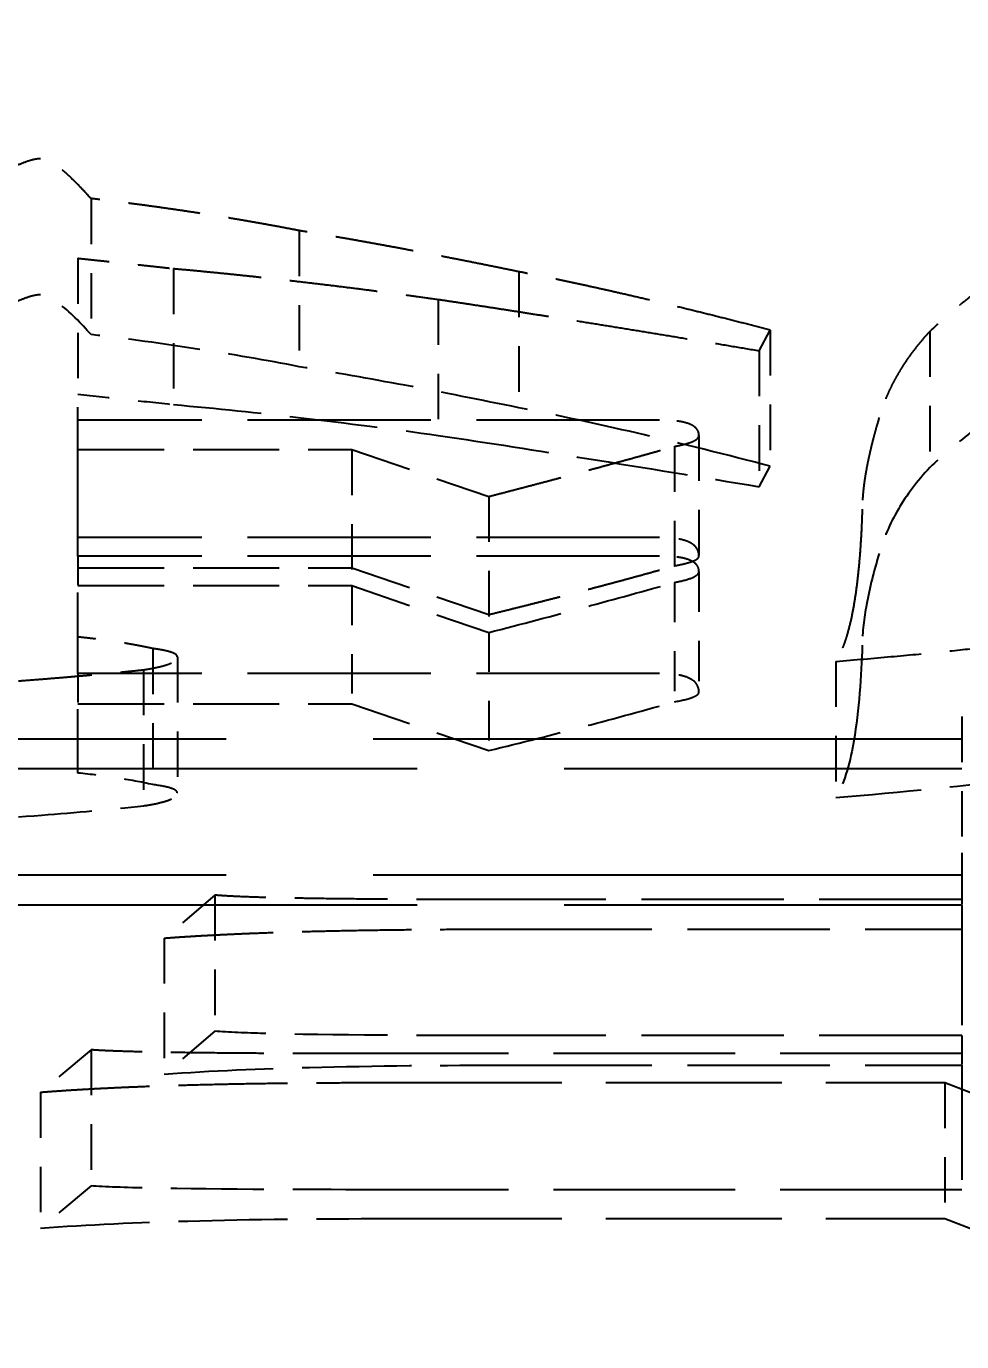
# Model space of a CAD drawing. Header units: millimetres. Extents: x 200 to 5740, y 200 to 4000.
# Drawn here: x 4265.487 to 4268.718, y 1952.789 to 1957.332 of the extents above; entities that cross this region are included whole.
import ezdxf

# ---------------------------------------------------------------- set-up
doc = ezdxf.new("R2010")
doc.units = ezdxf.units.MM
doc.header["$LTSCALE"] = 20
doc.linetypes.add('DASHED', pattern=[0.2067, 0.1654, -0.0413])
doc.layers.add('標註 (ISO)', color=7, linetype='Continuous', lineweight=18)
doc.layers.add('隱藏 (ISO)', color=7, linetype='DASHED', lineweight=25)
doc.styles.add('註記文字 (JIS)', font='kaiu.ttf')
doc.dimstyles.new('預設 (JIS)', dxfattribs={"dimscale": 20, "dimtxt": 3, "dimasz": 3, "dimexe": 2, "dimexo": 1, "dimgap": 0.8, "dimtad": 1, "dimrnd": 1e-08, "dimdsep": 46, "dimtxsty": '註記文字 (JIS)', "dimblk": 'Filled-1', "dimcen": 0.09, "dimdle": 10, "dimclrd": 256, "dimclre": 256, "dimclrt": 256, "dimadec": 0, "dimazin": 2, "dimtfac": 0.833333, "dimtmove": 0, "dimatfit": 3, "dimfxl": 0, "dimtolj": 1, "dimtzin": 0, "dimlwd": -1, "dimlwe": -1, "dimarcsym": 0})

# ---------------------------------------------------------------- blocks, each defined once
blk = doc.blocks.new('Filled-1')
at = {"color": 0}
for p, q in [((0, 0), (-1, 0.166667)), ((-1, 0.166667), (-1, -0.166667)), ((-1, 0), (0, 0)), ((-1, -0.166667), (0, 0))]:
    blk.add_line(p, q, dxfattribs=at)
at = {"color": 0, "flags": 128}
blk.add_lwpolyline([(-1, -0.166667), (0, 0)], dxfattribs=at)
at = {"color": 0}
blk.add_solid([(-1, -0.166667), (0, 0), (-1, 0.166667), (-1, -0.166667)], dxfattribs=at)
blk = doc.blocks.new('*D40')
at = {"layer": 'Defpoints', "color": 0}
for p in [(3955.2832, 2448.0062), (4476.8728, 2448.0062), (4342.7832, 958.0062)]:
    blk.add_point(p, dxfattribs=at)
at = {"layer": '標註 (ISO)'}
for p, q in [((3975.2832, 2448.0062), (4516.8728, 2448.0062)), ((4476.8728, 1018.0062), (4476.8728, 2388.0062)), ((4362.7832, 958.0062), (4516.8728, 958.0062))]:
    blk.add_line(p, q, dxfattribs=at)
at = {"layer": '標註 (ISO)', "xscale": 60, "yscale": 60, "zscale": 60}
for p, rotation in [((4476.8728, 2448.0062), 90), ((4476.8728, 958.0062), 270)]:
    blk.add_blockref('Filled-1', p, dxfattribs=dict(at, rotation=rotation))
at = {"layer": '標註 (ISO)', "insert": (4396.8949, 1625.6029), "char_height": 60, "attachment_point": 1, "rotation": 90, "style": '註記文字 (JIS)'}
blk.add_mtext('\\A1;1490', dxfattribs=at)

msp = doc.modelspace()

# ---------------------------------------------------------------- linework, layer by layer
at = {"layer": '隱藏 (ISO)', "ltscale": 0.047517}
for p, q in [((4265.7103, 1956.7373), (4265.7103, 1956.2675)), ((4266.4299, 1956.6265), (4266.4299, 1956.1566)), ((4265.665, 1956.5311), (4265.665, 1956.0613)), ((4265.9956, 1956.4956), (4265.9956, 1956.0258)), ((4267.1885, 1956.4845), (4267.1885, 1956.0147)), ((4266.9097, 1956.3892), (4266.9097, 1955.9194)), ((4268.0572, 1956.2828), (4268.0572, 1955.8129)), ((4268.6082, 1956.2783), (4268.6082, 1955.8085)), ((4268.0183, 1956.2118), (4268.0183, 1955.742)), ((4267.8108, 1955.9191), (4267.8108, 1955.4493)), ((4266.6115, 1955.8703), (4266.6115, 1955.4005)), ((4267.7265, 1955.8814), (4267.7265, 1955.4116)), ((4267.0847, 1955.7085), (4267.0847, 1955.2386)), ((4265.9243, 1955.183), (4265.9243, 1954.7131)), ((4266.0085, 1955.1542), (4266.0085, 1954.6843)), ((4268.2841, 1955.1386), (4268.2841, 1954.6688)), ((4265.8919, 1955.1098), (4265.8919, 1954.64)), ((4268.7184, 1954.9479), (4268.7184, 1954.4781)), ((4266.1382, 1954.3315), (4266.1382, 1953.8617)), ((4265.9632, 1954.183), (4265.9632, 1953.7131)), ((4265.7103, 1953.7972), (4265.7103, 1953.3273)), ((4268.6601, 1953.6841), (4268.6601, 1953.2142)), ((4265.5353, 1953.6508), (4265.5353, 1953.181))]:
    msp.add_line(p, q, dxfattribs=at)
at = {"layer": '隱藏 (ISO)', "ltscale": 0.020001}
for p, q in [((4268.0183, 1956.2118), (4268.0572, 1956.2828)), ((4268.0183, 1955.742), (4268.0572, 1955.8129))]:
    msp.add_line(p, q, dxfattribs=at)
at = {"layer": '隱藏 (ISO)', "ltscale": 0.155486}
msp.add_line((4265.665, 1955.5025), (4265.665, 1956.0613), dxfattribs=at)
at = {"layer": '隱藏 (ISO)', "ltscale": 0.191296}
for p, q in [((4267.6747, 1955.9723), (4265.665, 1955.9723)), ((4267.6747, 1955.5666), (4265.665, 1955.5666)), ((4267.6747, 1955.5025), (4265.665, 1955.5025)), ((4267.6747, 1955.0967), (4265.665, 1955.0967))]:
    msp.add_line(p, q, dxfattribs=at)
at = {"layer": '隱藏 (ISO)', "ltscale": 0.090041}
for p, q in [((4265.665, 1955.8703), (4266.6115, 1955.8703)), ((4265.665, 1955.4624), (4266.6115, 1955.4624)), ((4265.665, 1955.4005), (4266.6115, 1955.4005)), ((4265.665, 1954.9925), (4266.6115, 1954.9925))]:
    msp.add_line(p, q, dxfattribs=at)
at = {"layer": '隱藏 (ISO)', "ltscale": 0.063639}
for p, q in [((4266.6115, 1955.8703), (4267.0847, 1955.7085)), ((4266.6115, 1955.4624), (4267.0847, 1955.3005)), ((4266.6115, 1955.4005), (4267.0847, 1955.2386)), ((4266.6115, 1954.9925), (4267.0847, 1954.8307))]:
    msp.add_line(p, q, dxfattribs=at)
at = {"layer": '隱藏 (ISO)', "ltscale": 0.010237}
for p, q in [((4265.665, 1955.5025), (4265.665, 1955.4005)), ((4268.7184, 1954.4005), (4268.7184, 1954.2985)), ((4268.7184, 1953.8462), (4268.7184, 1953.7442))]:
    msp.add_line(p, q, dxfattribs=at)
at = {"layer": '隱藏 (ISO)', "ltscale": 0.041697}
msp.add_line((4267.7265, 1955.4116), (4267.7265, 1954.9992), dxfattribs=at)
at = {"layer": '隱藏 (ISO)', "ltscale": 0.042147}
msp.add_line((4267.8108, 1955.4493), (4267.8108, 1955.0324), dxfattribs=at)
at = {"layer": '隱藏 (ISO)', "ltscale": 0.084485}
msp.add_line((4265.665, 1955.0967), (4265.665, 1955.4005), dxfattribs=at)
at = {"layer": '隱藏 (ISO)', "ltscale": 0.041248}
for p, q in [((4266.6115, 1955.4005), (4266.6115, 1954.9925)), ((4267.0847, 1955.2386), (4267.0847, 1954.8307))]:
    msp.add_line(p, q, dxfattribs=at)
at = {"layer": '隱藏 (ISO)', "ltscale": 0.010462}
msp.add_line((4265.665, 1955.0967), (4265.665, 1954.9925), dxfattribs=at)
at = {"layer": '隱藏 (ISO)', "ltscale": 0.06658}
msp.add_line((4265.665, 1954.753), (4265.665, 1954.9925), dxfattribs=at)
at = {"layer": '隱藏 (ISO)', "ltscale": 0.614836}
for p, q in [((4268.7184, 1954.8703), (4262.2614, 1954.8703)), ((4262.2614, 1954.7683), (4268.7184, 1954.7683)), ((4268.7184, 1954.4005), (4262.2614, 1954.4005)), ((4262.2614, 1954.2985), (4268.7184, 1954.2985))]:
    msp.add_line(p, q, dxfattribs=at)
at = {"layer": '隱藏 (ISO)', "ltscale": 0.021509}
msp.add_line((4268.7184, 1954.4781), (4268.7184, 1954.4005), dxfattribs=at)
at = {"layer": '隱藏 (ISO)', "ltscale": 0.044499}
for p, q in [((4266.1382, 1954.3315), (4265.9632, 1954.183)), ((4266.1382, 1953.8617), (4265.9632, 1953.7131))]:
    msp.add_line(p, q, dxfattribs=at)
at = {"layer": '隱藏 (ISO)', "ltscale": 0.148695}
for p, q in [((4268.7184, 1954.316), (4267.156, 1954.316)), ((4267.156, 1954.214), (4268.7184, 1954.214)), ((4268.7184, 1953.8462), (4267.156, 1953.8462)), ((4267.156, 1953.7442), (4268.7184, 1953.7442))]:
    msp.add_line(p, q, dxfattribs=at)
at = {"layer": '隱藏 (ISO)', "ltscale": 0.125851}
msp.add_line((4268.7184, 1954.2985), (4268.7184, 1953.8462), dxfattribs=at)
at = {"layer": '隱藏 (ISO)', "ltscale": 0.043927}
for p, q in [((4265.7103, 1953.7972), (4265.5353, 1953.6508)), ((4265.7103, 1953.3273), (4265.5353, 1953.181))]:
    msp.add_line(p, q, dxfattribs=at)
at = {"layer": '隱藏 (ISO)', "ltscale": 0.189444}
for p, q in [((4268.7184, 1953.7839), (4266.7282, 1953.7839)), ((4268.7184, 1953.314), (4266.7282, 1953.314))]:
    msp.add_line(p, q, dxfattribs=at)
at = {"layer": '隱藏 (ISO)', "ltscale": 0.119677}
msp.add_line((4268.7184, 1953.7442), (4268.7184, 1953.314), dxfattribs=at)
at = {"layer": '隱藏 (ISO)', "ltscale": 0.183887}
for p, q in [((4266.7282, 1953.6841), (4268.6601, 1953.6841)), ((4266.7282, 1953.2142), (4268.6601, 1953.2142))]:
    msp.add_line(p, q, dxfattribs=at)
at = {"layer": '隱藏 (ISO)', "ltscale": 0.043636}
for p, q in [((4268.6601, 1953.6841), (4268.9648, 1953.5666)), ((4268.6601, 1953.2142), (4268.9648, 1953.0967))]:
    msp.add_line(p, q, dxfattribs=at)
at = {"layer": '隱藏 (ISO)', "ltscale": 0.096953}
msp.add_open_spline([(4265.5353, 1956.8748), (4265.438, 1956.8748), (4265.0102, 1956.5799)], degree=2, dxfattribs=at)
at = {"layer": '隱藏 (ISO)', "ltscale": 0.04231}
msp.add_open_spline([(4265.7103, 1956.7373), (4265.5872, 1956.8748), (4265.5353, 1956.8748)], degree=2, dxfattribs=at)
at = {"layer": '隱藏 (ISO)', "ltscale": 0.075169}
msp.add_open_spline([(4266.4299, 1956.6265), (4266.0863, 1956.693), (4265.7103, 1956.7373)], degree=2, dxfattribs=at)
at = {"layer": '隱藏 (ISO)', "ltscale": 0.082267}
msp.add_open_spline([(4267.1885, 1956.4845), (4266.78, 1956.5688), (4266.4299, 1956.6265)], degree=2, dxfattribs=at)
at = {"layer": '隱藏 (ISO)', "ltscale": 0.032901}
msp.add_open_spline([(4265.665, 1956.5311), (4265.8335, 1956.5134), (4265.9956, 1956.4956)], degree=2, dxfattribs=at)
at = {"layer": '隱藏 (ISO)', "ltscale": 0.091926}
msp.add_open_spline([(4265.9956, 1956.4956), (4266.417, 1956.4579), (4266.9097, 1956.3892)], degree=2, dxfattribs=at)
at = {"layer": '隱藏 (ISO)', "ltscale": 0.099979}
msp.add_open_spline([(4268.0572, 1956.2828), (4267.5645, 1956.4114), (4267.1885, 1956.4845)], degree=2, dxfattribs=at)
at = {"layer": '隱藏 (ISO)', "ltscale": 0.064389}
msp.add_open_spline([(4268.887, 1956.489), (4268.7509, 1956.4136), (4268.6082, 1956.2783)], degree=2, dxfattribs=at)
at = {"layer": '隱藏 (ISO)', "ltscale": 0.096953}
msp.add_open_spline([(4265.5353, 1956.4049), (4265.5331, 1956.4049), (4265.531, 1956.4048), (4265.5265, 1956.4045), (4265.5241, 1956.4041), (4265.5162, 1956.4029), (4265.5107, 1956.4016), (4265.4925, 1956.3968), (4265.4786, 1956.3917), (4265.4303, 1956.3719), (4265.3902, 1956.3508), (4265.2497, 1956.2719), (4265.1205, 1956.1861), (4265.0102, 1956.11)], degree=3, knots=[-0.1131469, -0.1131469, -0.1131469, -0.1131469, -0.1120471, -0.1120471, -0.1107785, -0.1107785, -0.1076238, -0.1076238, -0.0989953, -0.0989953, -0.074477, -0.074477, 0, 0, 0, 0], dxfattribs=at)
at = {"layer": '隱藏 (ISO)', "ltscale": 0.04231}
msp.add_open_spline([(4265.7103, 1956.2675), (4265.6773, 1956.3043), (4265.6355, 1956.348), (4265.5873, 1956.3839), (4265.5746, 1956.3924), (4265.5577, 1956.4), (4265.5531, 1956.4018), (4265.5459, 1956.4037), (4265.5434, 1956.4043), (4265.5389, 1956.4048), (4265.5371, 1956.4049), (4265.5353, 1956.4049)], degree=3, knots=[-0.0287013, -0.0287013, -0.0287013, -0.0287013, -0.00882648, -0.00882648, -0.00326016, -0.00326016, -0.00141509, -0.00141509, -0.00055426, -0.00055426, 0, 0, 0, 0], dxfattribs=at)
at = {"layer": '隱藏 (ISO)', "ltscale": 0.116467}
msp.add_open_spline([(4266.9097, 1956.3892), (4267.3829, 1956.3182), (4268.0183, 1956.2118)], degree=2, dxfattribs=at)
at = {"layer": '隱藏 (ISO)', "ltscale": 0.075169}
msp.add_open_spline([(4266.4299, 1956.1566), (4266.3154, 1956.1788), (4266.1982, 1956.1991), (4265.9578, 1956.2361), (4265.8352, 1956.2527), (4265.7103, 1956.2675)], degree=3, knots=[-0.07908984, -0.07908984, -0.07908984, -0.07908984, -0.03961745, -0.03961745, 0, 0, 0, 0], dxfattribs=at)
at = {"layer": '隱藏 (ISO)', "ltscale": 0.084449}
msp.add_open_spline([(4268.6082, 1956.2783), (4268.4786, 1956.1386), (4268.4332, 1955.9812)], degree=2, dxfattribs=at)
at = {"layer": '隱藏 (ISO)', "ltscale": 0.082267}
msp.add_open_spline([(4267.1885, 1956.0147), (4267.0591, 1956.0414), (4266.9272, 1956.0675), (4266.675, 1956.1147), (4266.5528, 1956.1364), (4266.4299, 1956.1566)], degree=3, knots=[-0.08622922, -0.08622922, -0.08622922, -0.08622922, -0.04089735, -0.04089735, 0, 0, 0, 0], dxfattribs=at)
at = {"layer": '隱藏 (ISO)', "ltscale": 0.032901}
msp.add_open_spline([(4265.665, 1956.0613), (4265.7206, 1956.0554), (4265.7763, 1956.0495), (4265.8865, 1956.0377), (4265.9411, 1956.0318), (4265.9956, 1956.0258)], degree=3, knots=[-0.03464897, -0.03464897, -0.03464897, -0.03464897, -0.01716983, -0.01716983, 0, 0, 0, 0], dxfattribs=at)
at = {"layer": '隱藏 (ISO)', "ltscale": 0.091926}
msp.add_open_spline([(4265.9956, 1956.0258), (4266.1432, 1956.0126), (4266.2904, 1955.9971), (4266.5945, 1955.9617), (4266.7535, 1955.9411), (4266.9097, 1955.9194)], degree=3, knots=[-0.09635371, -0.09635371, -0.09635371, -0.09635371, -0.05059369, -0.05059369, 0, 0, 0, 0], dxfattribs=at)
at = {"layer": '隱藏 (ISO)', "ltscale": 0.099979}
msp.add_open_spline([(4268.0572, 1955.8129), (4267.9068, 1955.8522), (4267.7502, 1955.8913), (4267.4632, 1955.958), (4267.3256, 1955.988), (4267.1885, 1956.0147)], degree=3, knots=[-0.1041301, -0.1041301, -0.1041301, -0.1041301, -0.0473345, -0.0473345, 0, 0, 0, 0], dxfattribs=at)
at = {"layer": '隱藏 (ISO)', "ltscale": 0.064389}
msp.add_open_spline([(4268.887, 1956.0191), (4268.8358, 1955.9908), (4268.7893, 1955.9591), (4268.6979, 1955.89), (4268.6504, 1955.8485), (4268.6082, 1955.8085)], degree=3, knots=[-0.0664779, -0.0664779, -0.0664779, -0.0664779, -0.03733709, -0.03733709, 0, 0, 0, 0], dxfattribs=at)
at = {"layer": '隱藏 (ISO)', "ltscale": 0.022469}
msp.add_open_spline([(4267.8108, 1955.9191), (4267.8108, 1955.9723), (4267.6747, 1955.9723)], degree=2, dxfattribs=at)
at = {"layer": '隱藏 (ISO)', "ltscale": 0.088399}
msp.add_open_spline([(4268.4332, 1955.9812), (4268.3748, 1955.7861), (4268.3748, 1955.6641)], degree=2, dxfattribs=at)
at = {"layer": '隱藏 (ISO)', "ltscale": 0.116467}
msp.add_open_spline([(4266.9097, 1955.9194), (4267.0805, 1955.8938), (4267.2546, 1955.8665), (4267.6214, 1955.8079), (4267.8221, 1955.7748), (4268.0183, 1955.742)], degree=3, knots=[-0.1214259, -0.1214259, -0.1214259, -0.1214259, -0.0655258, -0.0655258, 0, 0, 0, 0], dxfattribs=at)
at = {"layer": '隱藏 (ISO)', "ltscale": 0.013813}
msp.add_open_spline([(4267.7265, 1955.8814), (4267.8108, 1955.897), (4267.8108, 1955.9191)], degree=2, dxfattribs=at)
at = {"layer": '隱藏 (ISO)', "ltscale": 0.077721}
msp.add_open_spline([(4267.0847, 1955.7085), (4267.4283, 1955.7972), (4267.7265, 1955.8814)], degree=2, dxfattribs=at)
at = {"layer": '隱藏 (ISO)', "ltscale": 0.084449}
msp.add_open_spline([(4268.6082, 1955.8085), (4268.5643, 1955.7611), (4268.5283, 1955.7131), (4268.4698, 1955.6138), (4268.448, 1955.5627), (4268.4332, 1955.5114)], degree=3, knots=[-0.08881892, -0.08881892, -0.08881892, -0.08881892, -0.04525435, -0.04525435, 0, 0, 0, 0], dxfattribs=at)
at = {"layer": '隱藏 (ISO)', "ltscale": 0.146631}
msp.add_open_spline([(4268.3748, 1955.6641), (4268.3619, 1955.2672), (4268.2841, 1955.1386)], degree=2, dxfattribs=at)
at = {"layer": '隱藏 (ISO)', "ltscale": 0.025081}
msp.add_open_spline([(4267.8108, 1955.5023), (4267.8108, 1955.5666), (4267.6747, 1955.5666)], degree=2, dxfattribs=at)
at = {"layer": '隱藏 (ISO)', "ltscale": 0.022469}
msp.add_open_spline([(4267.8108, 1955.4493), (4267.8108, 1955.4549), (4267.8097, 1955.4607), (4267.8041, 1955.471), (4267.8001, 1955.4757), (4267.7882, 1955.4843), (4267.7805, 1955.4882), (4267.7602, 1955.4948), (4267.7482, 1955.4973), (4267.7158, 1955.5016), (4267.695, 1955.5025), (4267.6747, 1955.5025)], degree=3, knots=[-0.02369909, -0.02369909, -0.02369909, -0.02369909, -0.01873532, -0.01873532, -0.01452473, -0.01452473, -0.01039366, -0.01039366, -0.00610235, -0.00610235, 0, 0, 0, 0], dxfattribs=at)
at = {"layer": '隱藏 (ISO)', "ltscale": 0.012746}
msp.add_open_spline([(4267.7265, 1955.469), (4267.8108, 1955.4845), (4267.8108, 1955.5023)], degree=2, dxfattribs=at)
at = {"layer": '隱藏 (ISO)', "ltscale": 0.088399}
msp.add_open_spline([(4268.4332, 1955.5114), (4268.4158, 1955.4534), (4268.4001, 1955.3928), (4268.381, 1955.2889), (4268.3748, 1955.2401), (4268.3748, 1955.1943)], degree=3, knots=[-0.09145978, -0.09145978, -0.09145978, -0.09145978, -0.04018317, -0.04018317, 0, 0, 0, 0], dxfattribs=at)
at = {"layer": '隱藏 (ISO)', "ltscale": 0.076972}
msp.add_open_spline([(4267.0847, 1955.3005), (4267.4283, 1955.3848), (4267.7265, 1955.469)], degree=2, dxfattribs=at)
at = {"layer": '隱藏 (ISO)', "ltscale": 0.077721}
msp.add_open_spline([(4267.0847, 1955.2386), (4267.1962, 1955.2674), (4267.3072, 1955.2967), (4267.521, 1955.3543), (4267.6244, 1955.3827), (4267.7265, 1955.4116)], degree=3, knots=[-0.08164662, -0.08164662, -0.08164662, -0.08164662, -0.03973086, -0.03973086, 0, 0, 0, 0], dxfattribs=at)
at = {"layer": '隱藏 (ISO)', "ltscale": 0.013813}
msp.add_open_spline([(4267.7265, 1955.4116), (4267.7465, 1955.4153), (4267.7664, 1955.4199), (4267.7909, 1955.4289), (4267.7984, 1955.4327), (4267.8084, 1955.4408), (4267.8108, 1955.445), (4267.8108, 1955.4493)], degree=3, knots=[-0.01458452, -0.01458452, -0.01458452, -0.01458452, -0.00776832, -0.00776832, -0.00378229, -0.00378229, 0, 0, 0, 0], dxfattribs=at)
at = {"layer": '隱藏 (ISO)', "ltscale": 0.027074}
msp.add_open_spline([(4265.9243, 1955.183), (4265.8011, 1955.2096), (4265.665, 1955.2229)], degree=2, dxfattribs=at)
at = {"layer": '隱藏 (ISO)', "ltscale": 0.08917}
msp.add_open_spline([(4268.2841, 1955.1386), (4269.1333, 1955.2096), (4269.1333, 1955.2562)], degree=2, dxfattribs=at)
at = {"layer": '隱藏 (ISO)', "ltscale": 0.011979}
msp.add_open_spline([(4266.0085, 1955.1542), (4266.0085, 1955.1719), (4265.9243, 1955.183)], degree=2, dxfattribs=at)
at = {"layer": '隱藏 (ISO)', "ltscale": 0.146631}
msp.add_open_spline([(4268.3748, 1955.1943), (4268.3714, 1955.0904), (4268.3637, 1954.9688), (4268.3342, 1954.7983), (4268.3158, 1954.7212), (4268.2841, 1954.6688)], degree=3, knots=[-0.1210354, -0.1210354, -0.1210354, -0.1210354, -0.0469587, -0.0469587, 0, 0, 0, 0], dxfattribs=at)
at = {"layer": '隱藏 (ISO)', "ltscale": 0.017502}
msp.add_open_spline([(4265.8919, 1955.1098), (4266.0085, 1955.1276), (4266.0085, 1955.1542)], degree=2, dxfattribs=at)
at = {"layer": '隱藏 (ISO)', "ltscale": 0.076629}
msp.add_open_spline([(4265.1074, 1955.0477), (4265.5807, 1955.0766), (4265.8919, 1955.1098)], degree=2, dxfattribs=at)
at = {"layer": '隱藏 (ISO)', "ltscale": 0.025081}
msp.add_open_spline([(4267.8108, 1955.0324), (4267.8108, 1955.04), (4267.8094, 1955.0479), (4267.8023, 1955.0614), (4267.7973, 1955.0676), (4267.7832, 1955.0778), (4267.775, 1955.082), (4267.7541, 1955.0891), (4267.7423, 1955.0917), (4267.7118, 1955.0958), (4267.6932, 1955.0967), (4267.6747, 1955.0967)], degree=3, knots=[-0.02642427, -0.02642427, -0.02642427, -0.02642427, -0.01976884, -0.01976884, -0.01432514, -0.01432514, -0.00985668, -0.00985668, -0.00555519, -0.00555519, 0, 0, 0, 0], dxfattribs=at)
at = {"layer": '隱藏 (ISO)', "ltscale": 0.076972}
msp.add_open_spline([(4267.0847, 1954.8307), (4267.1967, 1954.8581), (4267.3077, 1954.8862), (4267.5215, 1954.9424), (4267.6249, 1954.9705), (4267.7265, 1954.9992)], degree=3, knots=[-0.08088692, -0.08088692, -0.08088692, -0.08088692, -0.03954399, -0.03954399, 0, 0, 0, 0], dxfattribs=at)
at = {"layer": '隱藏 (ISO)', "ltscale": 0.012746}
msp.add_open_spline([(4267.7265, 1954.9992), (4267.7507, 1955.0036), (4267.7738, 1955.009), (4267.7964, 1955.0178), (4267.8022, 1955.0208), (4267.8091, 1955.0267), (4267.8108, 1955.0295), (4267.8108, 1955.0324)], degree=3, knots=[-0.01287742, -0.01287742, -0.01287742, -0.01287742, -0.0056184, -0.0056184, -0.00254049, -0.00254049, 0, 0, 0, 0], dxfattribs=at)
at = {"layer": '隱藏 (ISO)', "ltscale": 0.019875}
msp.add_open_spline([(4268.887, 1954.9768), (4268.7184, 1954.9768), (4268.7184, 1954.9479)], degree=2, dxfattribs=at)
at = {"layer": '隱藏 (ISO)', "ltscale": 0.089171}
msp.add_open_spline([(4268.2841, 1954.6688), (4268.5037, 1954.6871), (4268.752, 1954.7102), (4268.9783, 1954.7416), (4269.0363, 1954.7508), (4269.0914, 1954.7642), (4269.1062, 1954.7683), (4269.1223, 1954.7752), (4269.1271, 1954.7777), (4269.1321, 1954.7823), (4269.1333, 1954.7843), (4269.1333, 1954.7863)], degree=3, knots=[-0.0717286, -0.0717286, -0.0717286, -0.0717286, -0.02466884, -0.02466884, -0.00950034, -0.00950034, -0.00431266, -0.00431266, -0.0017825, -0.0017825, 0, 0, 0, 0], dxfattribs=at)
at = {"layer": '隱藏 (ISO)', "ltscale": 0.027074}
msp.add_open_spline([(4265.9243, 1954.7131), (4265.8837, 1954.7219), (4265.8416, 1954.7297), (4265.7547, 1954.7431), (4265.7104, 1954.7486), (4265.665, 1954.753)], degree=3, knots=[-0.02857942, -0.02857942, -0.02857942, -0.02857942, -0.01418859, -0.01418859, 0, 0, 0, 0], dxfattribs=at)
at = {"layer": '隱藏 (ISO)', "ltscale": 0.017502}
msp.add_open_spline([(4265.8919, 1954.64), (4265.909, 1954.6426), (4265.9263, 1954.6456), (4265.955, 1954.6521), (4265.9675, 1954.6555), (4265.9876, 1954.663), (4265.9956, 1954.6669), (4266.006, 1954.6755), (4266.0085, 1954.6798), (4266.0085, 1954.6843)], degree=3, knots=[-0.0184835, -0.0184835, -0.0184835, -0.0184835, -0.01283132, -0.01283132, -0.00814434, -0.00814434, -0.00395295, -0.00395295, 0, 0, 0, 0], dxfattribs=at)
at = {"layer": '隱藏 (ISO)', "ltscale": 0.011979}
msp.add_open_spline([(4266.0085, 1954.6843), (4266.0085, 1954.6858), (4266.0081, 1954.6874), (4266.0061, 1954.6904), (4266.0046, 1954.6918), (4265.9985, 1954.6962), (4265.9923, 1954.6989), (4265.97, 1954.706), (4265.9486, 1954.7099), (4265.9243, 1954.7131)], degree=3, knots=[-0.01486264, -0.01486264, -0.01486264, -0.01486264, -0.01317648, -0.01317648, -0.01149225, -0.01149225, -0.00781358, -0.00781358, 0, 0, 0, 0], dxfattribs=at)
at = {"layer": '隱藏 (ISO)', "ltscale": 0.076629}
msp.add_open_spline([(4265.1074, 1954.5779), (4265.2509, 1954.5866), (4265.3981, 1954.5966), (4265.6568, 1954.617), (4265.7775, 1954.6277), (4265.8919, 1954.64)], degree=3, knots=[-0.07971147, -0.07971147, -0.07971147, -0.07971147, -0.03593624, -0.03593624, 0, 0, 0, 0], dxfattribs=at)
at = {"layer": '隱藏 (ISO)', "ltscale": 0.019875}
msp.add_open_spline([(4268.887, 1954.5069), (4268.8623, 1954.5069), (4268.8358, 1954.5065), (4268.7942, 1954.504), (4268.7761, 1954.5024), (4268.7517, 1954.4982), (4268.7434, 1954.4963), (4268.7309, 1954.4919), (4268.7265, 1954.4897), (4268.7199, 1954.4843), (4268.7184, 1954.4812), (4268.7184, 1954.4781)], degree=3, knots=[-0.02077484, -0.02077484, -0.02077484, -0.02077484, -0.01332615, -0.01332615, -0.00809346, -0.00809346, -0.00514661, -0.00514661, -0.00272611, -0.00272611, 0, 0, 0, 0], dxfattribs=at)
at = {"layer": '隱藏 (ISO)', "ltscale": 0.097053}
msp.add_open_spline([(4267.156, 1954.316), (4266.3068, 1954.316), (4266.1382, 1954.3315)], degree=2, dxfattribs=at)
at = {"layer": '隱藏 (ISO)', "ltscale": 0.11403}
msp.add_open_spline([(4265.9632, 1954.183), (4266.3716, 1954.214), (4267.156, 1954.214)], degree=2, dxfattribs=at)
at = {"layer": '隱藏 (ISO)', "ltscale": 0.097053}
msp.add_open_spline([(4267.156, 1953.8462), (4266.8809, 1953.8462), (4266.5269, 1953.8473), (4266.2507, 1953.8552), (4266.1815, 1953.8577), (4266.1382, 1953.8617)], degree=3, knots=[-0.06648507, -0.06648507, -0.06648507, -0.06648507, -0.01344443, -0.01344443, 0, 0, 0, 0], dxfattribs=at)
at = {"layer": '隱藏 (ISO)', "ltscale": 0.096995}
msp.add_open_spline([(4266.7282, 1953.7839), (4265.8789, 1953.7839), (4265.7103, 1953.7972)], degree=2, dxfattribs=at)
at = {"layer": '隱藏 (ISO)', "ltscale": 0.11403}
msp.add_open_spline([(4265.9632, 1953.7131), (4266.1223, 1953.7252), (4266.3038, 1953.7322), (4266.6903, 1953.7423), (4266.9311, 1953.7442), (4267.156, 1953.7442)], degree=3, knots=[-0.116084, -0.116084, -0.116084, -0.116084, -0.0674757, -0.0674757, 0, 0, 0, 0], dxfattribs=at)
at = {"layer": '隱藏 (ISO)', "ltscale": 0.114098}
msp.add_open_spline([(4265.5353, 1953.6508), (4265.9567, 1953.6841), (4266.7282, 1953.6841)], degree=2, dxfattribs=at)
at = {"layer": '隱藏 (ISO)', "ltscale": 0.096995}
msp.add_open_spline([(4266.7282, 1953.314), (4266.5058, 1953.314), (4266.146, 1953.3147), (4265.8307, 1953.3213), (4265.755, 1953.3238), (4265.7103, 1953.3273)], degree=3, knots=[-0.05209697, -0.05209697, -0.05209697, -0.05209697, -0.0137614, -0.0137614, 0, 0, 0, 0], dxfattribs=at)
at = {"layer": '隱藏 (ISO)', "ltscale": 0.114098}
msp.add_open_spline([(4265.5353, 1953.181), (4265.6974, 1953.1938), (4265.8789, 1953.2013), (4266.2673, 1953.2121), (4266.5046, 1953.2142), (4266.7282, 1953.2142)], degree=3, knots=[-0.1167502, -0.1167502, -0.1167502, -0.1167502, -0.0670583, -0.0670583, 0, 0, 0, 0], dxfattribs=at)

# ---------------------------------------------------------------- dimensions: what is measured, and where the dimension line sits
at = {"layer": '標註 (ISO)'}
dim = msp.add_linear_dim(base=(4476.8728, 2448.0062), p1=(4342.7832, 958.0062), p2=(3955.2832, 2448.0062), angle=90, dimstyle='預設 (JIS)', override={"dimgap": 0.8, "dimdec": 2, "dimtol": 0, "dimlim": 0, "dimtp": 0, "dimtm": 0, "dimtdec": 2, "dimtofl": 0, "dimatfit": 1}, dxfattribs=at)
dim.commit()
dim.dimension.update_dxf_attribs({"geometry": '*D40', "text_midpoint": (4476.8728, 1703.0062), "dimtype": 160})

doc.saveas('drawing.dxf')
